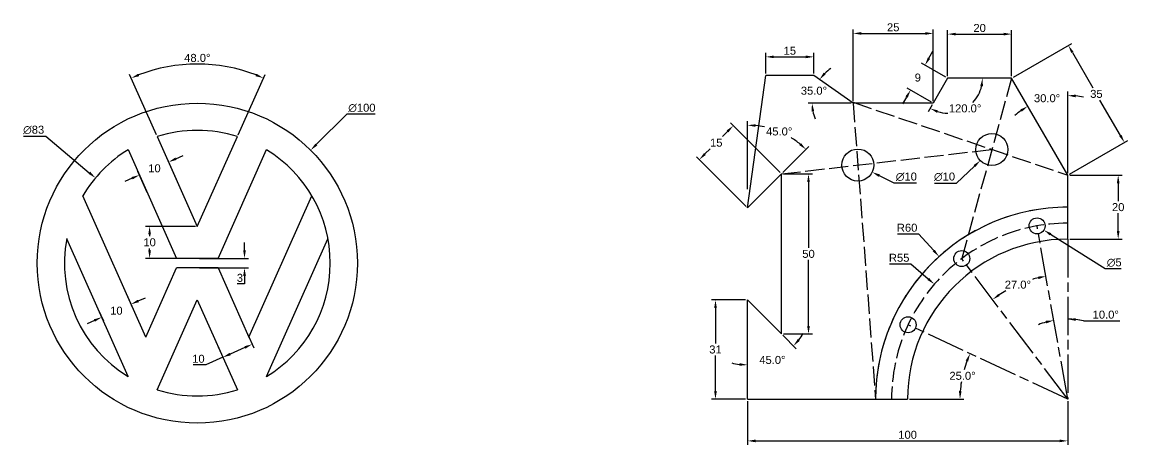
# Model space of a CAD drawing. Header units: millimetres. Extents: x 2266 to 3258, y 1300 to 1675.
# Drawn here: x 2912.7 to 3258.1, y 1521.7 to 1653.9 of the extents above; entities that cross this region are included whole.
import ezdxf

# ---------------------------------------------------------------- set-up
doc = ezdxf.new("R2010")
doc.units = ezdxf.units.MM
doc.linetypes.add('ACAD_ISO02W100', pattern=[15, 12, -3])
doc.linetypes.add('ACAD_ISO08W100', pattern=[36, 24, -3, 6, -3])
doc.styles.get("Standard").update_dxf_attribs({"font": 'arial.ttf'})
doc.dimstyles.new('ISO-25', dxfattribs={"dimtxt": 2.5, "dimasz": 2.5, "dimexe": 1.25, "dimexo": 0.625, "dimtad": 1, "dimtih": 1, "dimtoh": 1, "dimdec": 1, "dimdsep": 46, "dimtxsty": 'Standard', "dimcen": 0, "dimadec": 1, "dimazin": 0, "dimtfac": 1, "dimtdec": 1, "dimtofl": 0, "dimtmove": 0, "dimatfit": 3, "dimfxl": 1, "dimarcsym": 0})

# ---------------------------------------------------------------- blocks, each defined once
blk = doc.blocks.new('*D20')
at = {"color": 0, "lineweight": -2, "transparency": 16777216}
for p, q in [((2982.21, 1582.52), (2982.21, 1585.02)), ((2968.1, 1580.02), (2983.46, 1580.02)), ((2968.1, 1577.02), (2983.46, 1577.02)), ((2982.21, 1572.02), (2979.95, 1572.02)), ((2982.21, 1574.52), (2982.21, 1572.02))]:
    blk.add_line(p, q, dxfattribs=at)
at = {"color": 0, "transparency": 16777216}
for points in [[(2981.79, 1582.52), (2982.63, 1582.52), (2982.21, 1580.02)], [(2981.79, 1574.52), (2982.63, 1574.52), (2982.21, 1577.02)]]:
    blk.add_solid(points, dxfattribs=at)
at = {"layer": 'Defpoints', "color": 0, "transparency": 16777216}
for p in [(2967.47, 1580.02), (2967.47, 1577.02), (2982.21, 1577.02)]:
    blk.add_point(p, dxfattribs=at)
at = {"color": 0, "transparency": 16777216, "insert": (2980.77, 1573.92), "char_height": 2.5, "attachment_point": 5}
blk.add_mtext('3', dxfattribs=at)
blk = doc.blocks.new('*D21')
at = {"color": 0, "lineweight": -2, "transparency": 16777216}
for p, q in [((2966.85, 1590.02), (2951.32, 1590.02)), ((2952.57, 1587.52), (2952.57, 1586.92)), ((2952.57, 1582.52), (2952.57, 1583.12)), ((2966.85, 1580.02), (2951.32, 1580.02))]:
    blk.add_line(p, q, dxfattribs=at)
at = {"color": 0, "transparency": 16777216}
for points in [[(2952.16, 1587.52), (2952.99, 1587.52), (2952.57, 1590.02)], [(2952.16, 1582.52), (2952.99, 1582.52), (2952.57, 1580.02)]]:
    blk.add_solid(points, dxfattribs=at)
at = {"layer": 'Defpoints', "color": 0, "transparency": 16777216}
for p in [(2967.47, 1590.02), (2952.57, 1580.02), (2967.47, 1580.02)]:
    blk.add_point(p, dxfattribs=at)
at = {"color": 0, "transparency": 16777216, "insert": (2952.57, 1585.02), "char_height": 2.5, "attachment_point": 5}
blk.add_mtext('10', dxfattribs=at)
blk = doc.blocks.new('*D22')
at = {"color": 0, "lineweight": -2, "transparency": 16777216}
for p, q in [((2960.97, 1604.62), (2958.01, 1611.27)), ((2960.8, 1611.15), (2963.09, 1612.16)), ((2951.84, 1600.56), (2948.88, 1607.21)), ((2947.1, 1605.05), (2944.82, 1604.03))]:
    blk.add_line(p, q, dxfattribs=at)
at = {"color": 0, "transparency": 16777216}
for points in [[(2960.63, 1611.53), (2960.97, 1610.77), (2958.52, 1610.13)], [(2946.93, 1605.43), (2947.27, 1604.67), (2949.38, 1606.06)]]:
    blk.add_solid(points, dxfattribs=at)
at = {"layer": 'Defpoints', "color": 0, "transparency": 16777216}
for p in [(2949.38, 1606.06), (2961.23, 1604.05), (2952.09, 1599.99)]:
    blk.add_point(p, dxfattribs=at)
at = {"color": 0, "transparency": 16777216, "insert": (2954.08, 1608.15), "char_height": 2.5, "attachment_point": 5}
blk.add_mtext('10', dxfattribs=at)
blk = doc.blocks.new('*D23')
at = {"color": 0, "lineweight": -2, "transparency": 16777216}
for p, q in [((2945.67, 1568.12), (2947.26, 1564.54)), ((2949.04, 1566.7), (2951.32, 1567.72)), ((2936.53, 1564.06), (2938.13, 1560.48)), ((2935.34, 1560.6), (2933.05, 1559.58))]:
    blk.add_line(p, q, dxfattribs=at)
at = {"color": 0, "transparency": 16777216}
for points in [[(2948.87, 1567.08), (2949.21, 1566.32), (2946.76, 1565.68)], [(2935.17, 1560.98), (2935.51, 1560.22), (2937.62, 1561.62)]]:
    blk.add_solid(points, dxfattribs=at)
at = {"layer": 'Defpoints', "color": 0, "transparency": 16777216}
for p in [(2945.42, 1568.7), (2936.28, 1564.63), (2946.76, 1565.68)]:
    blk.add_point(p, dxfattribs=at)
at = {"color": 0, "transparency": 16777216, "insert": (2942.19, 1563.65), "char_height": 2.5, "attachment_point": 5}
blk.add_mtext('10', dxfattribs=at)
blk = doc.blocks.new('*D24')
at = {"color": 0, "lineweight": -2, "transparency": 16777216}
for p, q in [((2983.11, 1556.48), (2985.1, 1552.02)), ((2973.98, 1552.41), (2975.96, 1547.96)), ((2982.3, 1552.15), (2977.74, 1550.11)), ((2975.45, 1549.1), (2970.1, 1546.71)), ((2970.1, 1546.71), (2966.14, 1546.71))]:
    blk.add_line(p, q, dxfattribs=at)
at = {"color": 0, "transparency": 16777216}
for points in [[(2982.14, 1552.53), (2982.47, 1551.77), (2984.59, 1553.16)], [(2977.57, 1550.5), (2977.91, 1549.73), (2975.45, 1549.1)]]:
    blk.add_solid(points, dxfattribs=at)
at = {"layer": 'Defpoints', "color": 0, "transparency": 16777216}
for p in [(2982.86, 1557.05), (2973.72, 1552.98), (2984.59, 1553.16)]:
    blk.add_point(p, dxfattribs=at)
at = {"color": 0, "transparency": 16777216, "insert": (2967.81, 1548.62), "char_height": 2.5, "attachment_point": 5}
blk.add_mtext('10', dxfattribs=at)
blk = doc.blocks.new('*D25')
at = {"color": 0, "lineweight": -2, "transparency": 16777216}
for p, q in [((2954.72, 1618.66), (2946.33, 1637.51)), ((2980.23, 1618.66), (2988.62, 1637.51))]:
    blk.add_line(p, q, dxfattribs=at)
blk.add_arc((2967.47, 1590.02), 50.74, 68.8232, 111.1768, dxfattribs=at)
at = {"color": 0, "transparency": 16777216}
for points in [[(2949.3, 1636.95), (2948.98, 1637.72), (2946.84, 1636.37)], [(2985.97, 1637.72), (2985.65, 1636.95), (2988.11, 1636.37)]]:
    blk.add_solid(points, dxfattribs=at)
at = {"layer": 'Defpoints', "color": 0, "transparency": 16777216}
for p in [(2974.54, 1640.27), (2954.98, 1618.09), (2979.97, 1618.09), (2967.47, 1590.02), (2967.47, 1590.02)]:
    blk.add_point(p, dxfattribs=at)
at = {"color": 0, "transparency": 16777216, "insert": (2967.47, 1642.66), "char_height": 2.5, "attachment_point": 5}
blk.add_mtext('48.0°', dxfattribs=at)
blk = doc.blocks.new('*D26')
at = {"color": 0, "lineweight": -2, "transparency": 16777216}
for p, q in [((3014.12, 1625.05), (3004.64, 1615.59)), ((3022.98, 1625.05), (3014.12, 1625.05))]:
    blk.add_line(p, q, dxfattribs=at)
at = {"color": 0, "transparency": 16777216}
blk.add_solid([(3004.35, 1615.89), (3004.94, 1615.3), (3002.87, 1613.83)], dxfattribs=at)
at = {"layer": 'Defpoints', "color": 0, "transparency": 16777216}
for p in [(3002.87, 1613.83), (2932.08, 1543.21)]:
    blk.add_point(p, dxfattribs=at)
at = {"color": 0, "transparency": 16777216, "insert": (3018.86, 1627.02), "char_height": 2.5, "attachment_point": 5}
blk.add_mtext('∅100', dxfattribs=at)
blk = doc.blocks.new('*D27')
at = {"color": 0, "lineweight": -2, "transparency": 16777216}
for p, q in [((2913.19, 1618.18), (2920.12, 1618.18)), ((2920.12, 1618.18), (2933.74, 1606.77))]:
    blk.add_line(p, q, dxfattribs=at)
at = {"color": 0, "transparency": 16777216}
blk.add_solid([(2934.01, 1607.09), (2933.47, 1606.45), (2935.66, 1605.16)], dxfattribs=at)
at = {"layer": 'Defpoints', "color": 0, "transparency": 16777216}
for p in [(2935.66, 1605.16), (2999.29, 1551.87)]:
    blk.add_point(p, dxfattribs=at)
at = {"color": 0, "transparency": 16777216, "insert": (2916.35, 1620.15), "char_height": 2.5, "attachment_point": 5}
blk.add_mtext('∅83', dxfattribs=at)
blk = doc.blocks.new('*D28')
at = {"color": 0, "lineweight": -2, "transparency": 16777216}
for p, q in [((3139.32, 1535.39), (3139.32, 1521.72)), ((3239.32, 1535.39), (3239.32, 1521.72)), ((3141.82, 1522.97), (3236.82, 1522.97))]:
    blk.add_line(p, q, dxfattribs=at)
at = {"color": 0, "transparency": 16777216}
for points in [[(3141.82, 1523.38), (3141.82, 1522.55), (3139.32, 1522.97)], [(3236.82, 1523.38), (3236.82, 1522.55), (3239.32, 1522.97)]]:
    blk.add_solid(points, dxfattribs=at)
at = {"layer": 'Defpoints', "color": 0, "transparency": 16777216}
for p in [(3139.32, 1536.02), (3239.32, 1536.02), (3239.32, 1522.97)]:
    blk.add_point(p, dxfattribs=at)
at = {"color": 0, "transparency": 16777216, "insert": (3189.32, 1524.87), "char_height": 2.5, "attachment_point": 5}
blk.add_mtext('100', dxfattribs=at)
blk = doc.blocks.new('*D29')
at = {"color": 0, "lineweight": -2, "transparency": 16777216}
for p, q in [((3138.69, 1567.02), (3128.06, 1567.02)), ((3129.31, 1564.52), (3129.31, 1553.42)), ((3129.31, 1538.52), (3129.31, 1549.62)), ((3138.69, 1536.02), (3128.06, 1536.02))]:
    blk.add_line(p, q, dxfattribs=at)
at = {"color": 0, "transparency": 16777216}
for points in [[(3128.9, 1564.52), (3129.73, 1564.52), (3129.31, 1567.02)], [(3128.9, 1538.52), (3129.73, 1538.52), (3129.31, 1536.02)]]:
    blk.add_solid(points, dxfattribs=at)
at = {"layer": 'Defpoints', "color": 0, "transparency": 16777216}
for p in [(3129.31, 1567.02), (3139.32, 1567.02), (3139.32, 1536.02)]:
    blk.add_point(p, dxfattribs=at)
at = {"color": 0, "transparency": 16777216, "insert": (3129.31, 1551.52), "char_height": 2.5, "attachment_point": 5}
blk.add_mtext('31', dxfattribs=at)
blk = doc.blocks.new('*D30')
at = {"color": 0, "lineweight": -2, "transparency": 16777216}
for p, q in [((3150.55, 1606.41), (3159.61, 1606.41)), ((3158.36, 1603.91), (3158.36, 1583.31)), ((3158.36, 1558.91), (3158.36, 1579.51)), ((3150.55, 1556.41), (3159.61, 1556.41))]:
    blk.add_line(p, q, dxfattribs=at)
at = {"color": 0, "transparency": 16777216}
for points in [[(3157.95, 1603.91), (3158.78, 1603.91), (3158.36, 1606.41)], [(3157.95, 1558.91), (3158.78, 1558.91), (3158.36, 1556.41)]]:
    blk.add_solid(points, dxfattribs=at)
at = {"layer": 'Defpoints', "color": 0, "transparency": 16777216}
for p in [(3149.92, 1606.41), (3158.36, 1606.41), (3149.92, 1556.41)]:
    blk.add_point(p, dxfattribs=at)
at = {"color": 0, "transparency": 16777216, "insert": (3158.36, 1581.41), "char_height": 2.5, "attachment_point": 5}
blk.add_mtext('50', dxfattribs=at)
blk = doc.blocks.new('*D31')
at = {"color": 0, "lineweight": -2, "transparency": 16777216}
for p, q in [((3149.48, 1606.85), (3133.97, 1622.36)), ((3133.09, 1619.71), (3131.46, 1618.07)), ((3126.02, 1612.64), (3127.65, 1614.27)), ((3138.87, 1596.25), (3123.37, 1611.75))]:
    blk.add_line(p, q, dxfattribs=at)
at = {"color": 0, "transparency": 16777216}
for points in [[(3132.8, 1620), (3133.38, 1619.41), (3134.86, 1621.48)], [(3125.72, 1612.93), (3126.31, 1612.34), (3124.25, 1610.87)]]:
    blk.add_solid(points, dxfattribs=at)
at = {"layer": 'Defpoints', "color": 0, "transparency": 16777216}
for p in [(3134.86, 1621.48), (3149.92, 1606.41), (3139.32, 1595.8)]:
    blk.add_point(p, dxfattribs=at)
at = {"color": 0, "transparency": 16777216, "insert": (3129.55, 1616.17), "char_height": 2.5, "attachment_point": 5}
blk.add_mtext('15', dxfattribs=at)
blk = doc.blocks.new('*D32')
at = {"color": 0, "lineweight": -2, "transparency": 16777216}
for p, q in [((3145.03, 1637.76), (3145.03, 1644.25)), ((3160.03, 1637.76), (3160.03, 1644.25)), ((3147.53, 1643), (3157.53, 1643))]:
    blk.add_line(p, q, dxfattribs=at)
at = {"color": 0, "transparency": 16777216}
for points in [[(3147.53, 1643.42), (3147.53, 1642.58), (3145.03, 1643)], [(3157.53, 1643.42), (3157.53, 1642.58), (3160.03, 1643)]]:
    blk.add_solid(points, dxfattribs=at)
at = {"layer": 'Defpoints', "color": 0, "transparency": 16777216}
for p in [(3160.03, 1643), (3145.03, 1637.14), (3160.03, 1637.14)]:
    blk.add_point(p, dxfattribs=at)
at = {"color": 0, "transparency": 16777216, "insert": (3152.53, 1644.9), "char_height": 2.5, "attachment_point": 5}
blk.add_mtext('15', dxfattribs=at)
blk = doc.blocks.new('*D33')
at = {"color": 0, "lineweight": -2, "transparency": 16777216}
for p, q in [((3172.32, 1629.16), (3172.32, 1651.57)), ((3197.32, 1629.16), (3197.32, 1651.57)), ((3174.82, 1650.32), (3194.82, 1650.32))]:
    blk.add_line(p, q, dxfattribs=at)
at = {"color": 0, "transparency": 16777216}
for points in [[(3174.82, 1650.74), (3174.82, 1649.9), (3172.32, 1650.32)], [(3194.82, 1650.74), (3194.82, 1649.9), (3197.32, 1650.32)]]:
    blk.add_solid(points, dxfattribs=at)
at = {"layer": 'Defpoints', "color": 0, "transparency": 16777216}
for p in [(3197.32, 1650.32), (3172.32, 1628.53), (3197.32, 1628.53)]:
    blk.add_point(p, dxfattribs=at)
at = {"color": 0, "transparency": 16777216, "insert": (3184.82, 1652.22), "char_height": 2.5, "attachment_point": 5}
blk.add_mtext('25', dxfattribs=at)
blk = doc.blocks.new('*D34')
at = {"color": 0, "lineweight": -2, "transparency": 16777216}
for p, q in [((3201.82, 1636.95), (3201.82, 1651.36)), ((3221.82, 1636.95), (3221.82, 1651.36)), ((3204.32, 1650.11), (3219.32, 1650.11))]:
    blk.add_line(p, q, dxfattribs=at)
at = {"color": 0, "transparency": 16777216}
for points in [[(3204.32, 1650.53), (3204.32, 1649.69), (3201.82, 1650.11)], [(3219.32, 1650.53), (3219.32, 1649.69), (3221.82, 1650.11)]]:
    blk.add_solid(points, dxfattribs=at)
at = {"layer": 'Defpoints', "color": 0, "transparency": 16777216}
for p in [(3221.82, 1650.11), (3201.82, 1636.33), (3221.82, 1636.33)]:
    blk.add_point(p, dxfattribs=at)
at = {"color": 0, "transparency": 16777216, "insert": (3211.82, 1652.01), "char_height": 2.5, "attachment_point": 5}
blk.add_mtext('20', dxfattribs=at)
blk = doc.blocks.new('*D35')
at = {"color": 0, "lineweight": -2, "transparency": 16777216}
for p, q in [((3196, 1642.57), (3197.25, 1644.74)), ((3201.27, 1636.64), (3193.67, 1641.03)), ((3189, 1630.45), (3187.75, 1628.28)), ((3196.77, 1628.85), (3189.17, 1633.24))]:
    blk.add_line(p, q, dxfattribs=at)
at = {"color": 0, "transparency": 16777216}
for points in [[(3195.64, 1642.78), (3196.36, 1642.36), (3194.75, 1640.41)], [(3188.64, 1630.66), (3189.36, 1630.24), (3190.25, 1632.61)]]:
    blk.add_solid(points, dxfattribs=at)
at = {"layer": 'Defpoints', "color": 0, "transparency": 16777216}
for p in [(3201.82, 1636.33), (3190.25, 1632.61), (3197.32, 1628.53)]:
    blk.add_point(p, dxfattribs=at)
at = {"color": 0, "transparency": 16777216, "insert": (3192.5, 1636.51), "char_height": 2.5, "attachment_point": 5}
blk.add_mtext('9', dxfattribs=at)
blk = doc.blocks.new('*D36')
at = {"color": 0, "lineweight": -2, "transparency": 16777216}
for p, q in [((3222.36, 1636.64), (3240.62, 1647.19)), ((3240.79, 1644.4), (3247.19, 1633.31)), ((3255.79, 1618.41), (3249.39, 1629.5)), ((3239.86, 1606.33), (3258.12, 1616.87))]:
    blk.add_line(p, q, dxfattribs=at)
at = {"color": 0, "transparency": 16777216}
for points in [[(3241.15, 1644.6), (3240.43, 1644.19), (3239.54, 1646.56)], [(3256.15, 1618.62), (3255.43, 1618.21), (3257.04, 1616.25)]]:
    blk.add_solid(points, dxfattribs=at)
at = {"layer": 'Defpoints', "color": 0, "transparency": 16777216}
for p in [(3221.82, 1636.33), (3257.04, 1616.25), (3239.32, 1606.02)]:
    blk.add_point(p, dxfattribs=at)
at = {"color": 0, "transparency": 16777216, "insert": (3248.29, 1631.41), "char_height": 2.5, "attachment_point": 5}
blk.add_mtext('35', dxfattribs=at)
blk = doc.blocks.new('*D37')
at = {"color": 0, "lineweight": -2, "transparency": 16777216}
for p, q in [((3239.94, 1606.02), (3256.34, 1606.02)), ((3255.09, 1603.52), (3255.09, 1597.92)), ((3255.09, 1588.52), (3255.09, 1594.12)), ((3239.94, 1586.02), (3256.34, 1586.02))]:
    blk.add_line(p, q, dxfattribs=at)
at = {"color": 0, "transparency": 16777216}
for points in [[(3254.68, 1603.52), (3255.51, 1603.52), (3255.09, 1606.02)], [(3254.68, 1588.52), (3255.51, 1588.52), (3255.09, 1586.02)]]:
    blk.add_solid(points, dxfattribs=at)
at = {"layer": 'Defpoints', "color": 0, "transparency": 16777216}
for p in [(3239.32, 1606.02), (3239.32, 1586.02), (3255.09, 1586.02)]:
    blk.add_point(p, dxfattribs=at)
at = {"color": 0, "transparency": 16777216, "insert": (3255.09, 1596.02), "char_height": 2.5, "attachment_point": 5}
blk.add_mtext('20', dxfattribs=at)
blk = doc.blocks.new('*D38')
at = {"color": 0, "lineweight": -2, "transparency": 16777216}
for p, q in [((3139.32, 1601.63), (3139.32, 1622.89)), ((3150.36, 1606.85), (3158.47, 1614.95))]:
    blk.add_line(p, q, dxfattribs=at)
for start, end in [(78.1334, 84.4528), (50.5472, 58.2232)]:
    blk.add_arc((3139.32, 1595.8), 25.83, start, end, dxfattribs=at)
at = {"color": 0, "transparency": 16777216}
for points in [[(3141.79, 1621.1), (3141.83, 1621.93), (3139.32, 1621.64)], [(3156.01, 1616.06), (3155.45, 1615.44), (3157.58, 1614.07)]]:
    blk.add_solid(points, dxfattribs=at)
at = {"layer": 'Defpoints', "color": 0, "transparency": 16777216}
for p in [(3146, 1620.76), (3149.92, 1606.41), (3139.32, 1601), (3139.32, 1595.8), (3139.32, 1595.8)]:
    blk.add_point(p, dxfattribs=at)
at = {"color": 0, "transparency": 16777216, "insert": (3149.21, 1619.67), "char_height": 2.5, "attachment_point": 5}
blk.add_mtext('45.0°', dxfattribs=at)
blk = doc.blocks.new('*D39')
at = {"color": 0, "lineweight": -2, "transparency": 16777216}
blk.add_line((3189.94, 1536.02), (3206.92, 1536.02), dxfattribs=at)
for start, end in [(159.2583, 164.1599), (170.7974, 175.7417)]:
    blk.add_arc((3239.32, 1536.02), 33.65, start, end, dxfattribs=at)
at = {"color": 0, "transparency": 16777216}
for points in [[(3207.47, 1548.1), (3208.23, 1547.77), (3208.82, 1550.24)], [(3206.18, 1538.5), (3205.35, 1538.53), (3205.67, 1536.02)]]:
    blk.add_solid(points, dxfattribs=at)
at = {"layer": 'Defpoints', "color": 0, "transparency": 16777216}
for p in [(3189.47, 1559.26), (3207.08, 1545.67), (3139.32, 1536.02), (3189.32, 1536.02), (3239.32, 1536.02)]:
    blk.add_point(p, dxfattribs=at)
at = {"color": 0, "transparency": 16777216, "insert": (3206.47, 1543.3), "char_height": 2.5, "attachment_point": 5}
blk.add_mtext('25.0°', dxfattribs=at)
blk = doc.blocks.new('*D40')
at = {"color": 0, "lineweight": -2, "transparency": 16777216}
for start, end in [(103.6728, 106.3782), (119.7368, 123.3272)]:
    blk.add_arc((3239.32, 1536.02), 39.01, start, end, dxfattribs=at)
at = {"color": 0, "transparency": 16777216}
for points in [[(3230.01, 1574.33), (3230.18, 1573.51), (3232.54, 1574.43)], [(3218.12, 1568.27), (3217.64, 1568.95), (3215.84, 1567.17)]]:
    blk.add_solid(points, dxfattribs=at)
at = {"layer": 'Defpoints', "color": 0, "transparency": 16777216}
for p in [(3229.76, 1590.18), (3206.22, 1579.94), (3226.62, 1572.9), (3239.32, 1536.02), (3239.32, 1536.02)]:
    blk.add_point(p, dxfattribs=at)
at = {"color": 0, "transparency": 16777216, "insert": (3223.76, 1571.79), "char_height": 2.5, "attachment_point": 5}
blk.add_mtext('27.0°', dxfattribs=at)
blk = doc.blocks.new('*D41')
at = {"color": 0, "lineweight": -2, "transparency": 16777216}
blk.add_line((3244.29, 1560.52), (3255.62, 1560.52), dxfattribs=at)
for start, end in [(105.732, 111.4639), (78.5217, 90), (78.5361, 84.268)]:
    blk.add_arc((3239.32, 1536.02), 25, start, end, dxfattribs=at)
at = {"color": 0, "transparency": 16777216}
for points in [[(3241.79, 1560.48), (3241.83, 1561.31), (3239.32, 1561.02)], [(3232.44, 1560.49), (3232.63, 1559.68), (3234.97, 1560.64)]]:
    blk.add_solid(points, dxfattribs=at)
at = {"layer": 'Defpoints', "color": 0, "transparency": 16777216}
for p in [(3229.76, 1590.18), (3239.32, 1586.02), (3236.41, 1560.85), (3239.32, 1536.02), (3239.32, 1536.02)]:
    blk.add_point(p, dxfattribs=at)
at = {"color": 0, "transparency": 16777216, "insert": (3251.21, 1562.42), "char_height": 2.5, "attachment_point": 5}
blk.add_mtext('10.0°', dxfattribs=at)
blk = doc.blocks.new('*D42')
at = {"color": 0, "lineweight": -2, "transparency": 16777216}
blk.add_line((3197, 1627.99), (3195.74, 1625.8), dxfattribs=at)
for start, end in [(316.2377, 346.8363), (253.1637, 270.3446)]:
    blk.add_arc((3201.82, 1636.33), 10.91, start, end, dxfattribs=at)
at = {"color": 0, "transparency": 16777216}
for points in [[(3212.02, 1633.89), (3212.85, 1633.8), (3212.72, 1636.33)], [(3198.49, 1625.51), (3198.82, 1626.27), (3196.36, 1626.88)]]:
    blk.add_solid(points, dxfattribs=at)
at = {"layer": 'Defpoints', "color": 0, "transparency": 16777216}
for p in [(3201.82, 1636.33), (3201.82, 1636.33), (3221.82, 1636.33), (3197.32, 1628.53), (3203.71, 1625.59)]:
    blk.add_point(p, dxfattribs=at)
at = {"color": 0, "transparency": 16777216, "insert": (3207.27, 1626.88), "char_height": 2.5, "attachment_point": 5}
blk.add_mtext('120.0°', dxfattribs=at)
blk = doc.blocks.new('*D43')
at = {"color": 0, "lineweight": -2, "transparency": 16777216}
blk.add_line((3171.69, 1628.53), (3158.22, 1628.53), dxfattribs=at)
for start, end in [(122.6656, 133.8328), (191.1672, 202.3344)]:
    blk.add_arc((3172.32, 1628.53), 12.85, start, end, dxfattribs=at)
at = {"color": 0, "transparency": 16777216}
for points in [[(3163.73, 1637.53), (3163.1, 1638.07), (3161.79, 1635.9)], [(3159.3, 1626.01), (3160.13, 1626.09), (3159.47, 1628.53)]]:
    blk.add_solid(points, dxfattribs=at)
at = {"layer": 'Defpoints', "color": 0, "transparency": 16777216}
for p in [(3160.03, 1637.14), (3160.52, 1633.62), (3172.32, 1628.53), (3172.32, 1628.53), (3197.32, 1628.53)]:
    blk.add_point(p, dxfattribs=at)
at = {"color": 0, "transparency": 16777216, "insert": (3160.06, 1632.4), "char_height": 2.5, "attachment_point": 5}
blk.add_mtext('35.0°', dxfattribs=at)
blk = doc.blocks.new('*D44')
at = {"color": 0, "lineweight": -2, "transparency": 16777216}
blk.add_line((3150.36, 1555.97), (3154.56, 1551.77), dxfattribs=at)
for start, end in [(322.0576, 329.1152), (255.8848, 262.9424)]:
    blk.add_arc((3139.32, 1567.02), 20.31, start, end, dxfattribs=at)
at = {"color": 0, "transparency": 16777216}
for points in [[(3155.64, 1554.25), (3155.02, 1554.81), (3153.68, 1552.66)], [(3136.85, 1547.28), (3136.79, 1546.45), (3139.32, 1546.71)]]:
    blk.add_solid(points, dxfattribs=at)
at = {"layer": 'Defpoints', "color": 0, "transparency": 16777216}
for p in [(3139.32, 1567.02), (3139.32, 1567.02), (3149.92, 1556.41), (3144.57, 1547.4), (3139.32, 1536.02)]:
    blk.add_point(p, dxfattribs=at)
at = {"color": 0, "transparency": 16777216, "insert": (3147.09, 1548.26), "char_height": 2.5, "attachment_point": 5}
blk.add_mtext('45.0°', dxfattribs=at)
blk = doc.blocks.new('*D45')
at = {"color": 0, "lineweight": -2, "transparency": 16777216}
blk.add_line((3239.32, 1606.64), (3239.32, 1632.15), dxfattribs=at)
for start, end in [(78.4824, 84.2412), (125.7588, 131.5176)]:
    blk.add_arc((3239.32, 1606.02), 24.88, start, end, dxfattribs=at)
at = {"color": 0, "transparency": 16777216}
for points in [[(3241.79, 1630.36), (3241.83, 1631.19), (3239.32, 1630.9)], [(3224.55, 1626.56), (3225, 1625.86), (3226.87, 1627.57)]]:
    blk.add_solid(points, dxfattribs=at)
at = {"layer": 'Defpoints', "color": 0, "transparency": 16777216}
for p in [(3221.82, 1636.33), (3234.99, 1630.52), (3239.32, 1606.02), (3239.32, 1606.02), (3239.32, 1586.02)]:
    blk.add_point(p, dxfattribs=at)
at = {"color": 0, "transparency": 16777216, "insert": (3232.88, 1630.05), "char_height": 2.5, "attachment_point": 5}
blk.add_mtext('30.0°', dxfattribs=at)
blk = doc.blocks.new('*D46')
at = {"color": 0, "lineweight": -2, "transparency": 16777216}
for p, q in [((3186.17, 1587.68), (3192.76, 1587.68)), ((3192.76, 1587.68), (3197.48, 1582.45))]:
    blk.add_line(p, q, dxfattribs=at)
at = {"color": 0, "transparency": 16777216}
blk.add_solid([(3197.78, 1582.73), (3197.17, 1582.17), (3199.15, 1580.59)], dxfattribs=at)
at = {"layer": 'Defpoints', "color": 0, "transparency": 16777216}
for p in [(3199.15, 1580.59), (3239.32, 1536.02)]:
    blk.add_point(p, dxfattribs=at)
at = {"color": 0, "transparency": 16777216, "insert": (3189.16, 1589.58), "char_height": 2.5, "attachment_point": 5}
blk.add_mtext('R60', dxfattribs=at)
blk = doc.blocks.new('*D47')
at = {"color": 0, "lineweight": -2, "transparency": 16777216}
for p, q in [((3183.69, 1578.29), (3190.3, 1578.29)), ((3190.3, 1578.29), (3195.77, 1573.57))]:
    blk.add_line(p, q, dxfattribs=at)
at = {"color": 0, "transparency": 16777216}
blk.add_solid([(3196.05, 1573.89), (3195.5, 1573.26), (3197.67, 1571.94)], dxfattribs=at)
at = {"layer": 'Defpoints', "color": 0, "transparency": 16777216}
for p in [(3197.67, 1571.94), (3239.32, 1536.02)]:
    blk.add_point(p, dxfattribs=at)
at = {"color": 0, "transparency": 16777216, "insert": (3186.68, 1580.19), "char_height": 2.5, "attachment_point": 5}
blk.add_mtext('R55', dxfattribs=at)
blk = doc.blocks.new('*D48')
at = {"color": 0, "lineweight": -2, "transparency": 16777216}
for p, q in [((3185.16, 1603.54), (3180.5, 1605.85)), ((3192.08, 1603.54), (3185.16, 1603.54))]:
    blk.add_line(p, q, dxfattribs=at)
at = {"color": 0, "transparency": 16777216}
blk.add_solid([(3180.68, 1606.23), (3180.31, 1605.48), (3178.26, 1606.96)], dxfattribs=at)
at = {"layer": 'Defpoints', "color": 0, "transparency": 16777216}
for p in [(3169.3, 1611.41), (3178.26, 1606.96)]:
    blk.add_point(p, dxfattribs=at)
at = {"color": 0, "transparency": 16777216, "insert": (3188.93, 1605.51), "char_height": 2.5, "attachment_point": 5}
blk.add_mtext('∅10', dxfattribs=at)
blk = doc.blocks.new('*D49')
at = {"color": 0, "lineweight": -2, "transparency": 16777216}
for p, q in [((3204.62, 1603.54), (3210.22, 1608.88)), ((3197.7, 1603.54), (3204.62, 1603.54))]:
    blk.add_line(p, q, dxfattribs=at)
at = {"color": 0, "transparency": 16777216}
blk.add_solid([(3209.94, 1609.18), (3210.51, 1608.58), (3212.03, 1610.61)], dxfattribs=at)
at = {"layer": 'Defpoints', "color": 0, "transparency": 16777216}
for p in [(3219.27, 1617.51), (3212.03, 1610.61)]:
    blk.add_point(p, dxfattribs=at)
at = {"color": 0, "transparency": 16777216, "insert": (3200.84, 1605.51), "char_height": 2.5, "attachment_point": 5}
blk.add_mtext('∅10', dxfattribs=at)
blk = doc.blocks.new('*D50')
at = {"color": 0, "lineweight": -2, "transparency": 16777216}
for p, q in [((3251.03, 1576.73), (3233.99, 1587.51)), ((3256.04, 1576.73), (3251.03, 1576.73))]:
    blk.add_line(p, q, dxfattribs=at)
at = {"color": 0, "transparency": 16777216}
blk.add_solid([(3234.21, 1587.86), (3233.77, 1587.16), (3231.88, 1588.85)], dxfattribs=at)
at = {"layer": 'Defpoints', "color": 0, "transparency": 16777216}
for p in [(3227.65, 1591.52), (3231.88, 1588.85)]:
    blk.add_point(p, dxfattribs=at)
at = {"color": 0, "transparency": 16777216, "insert": (3253.85, 1578.7), "char_height": 2.5, "attachment_point": 5}
blk.add_mtext('∅5', dxfattribs=at)

msp = doc.modelspace()

# ---------------------------------------------------------------- linework, layer by layer
for p, q in [((3139.32, 1595.8), (3145.03, 1637.14)), ((3160.03, 1637.14), (3145.03, 1637.14)), ((3172.32, 1628.53), (3160.03, 1637.14)), ((3201.82, 1636.33), (3197.32, 1628.53)), ((3221.82, 1636.33), (3201.82, 1636.33)), ((3239.32, 1606.02), (3221.82, 1636.33)), ((3197.32, 1628.53), (3172.32, 1628.53)), ((3149.92, 1606.41), (3139.32, 1595.8)), ((3149.92, 1556.41), (3149.92, 1606.41)), ((3239.32, 1586.02), (3239.32, 1606.02)), ((2951.35, 1555.38), (2931.69, 1599.53)), ((2983.6, 1555.38), (3003.26, 1599.53)), ((2945.87, 1543.08), (2926.69, 1586.17)), ((2989.08, 1543.08), (3008.26, 1586.17)), ((2917.5, 1580.02), (2917.47, 1580.02)), ((2973.97, 1580.02), (2960.98, 1580.02)), ((3017.47, 1580.02), (3017.45, 1580.02)), ((2917.5, 1577.02), (2917.47, 1577.02)), ((2973.97, 1577.02), (2960.98, 1577.02)), ((3017.47, 1577.02), (3017.45, 1577.02)), ((3139.32, 1536.02), (3139.32, 1567.02)), ((3139.32, 1567.02), (3149.92, 1556.41)), ((3139.32, 1536.02), (3189.32, 1536.02))]:
    msp.add_line(p, q)
at = {"linetype": 'ACAD_ISO02W100', "ltscale": 0.5}
for p, q in [((3221.82, 1636.33), (3206.22, 1579.94)), ((3172.3, 1628.79), (3239.32, 1606.02)), ((3172.32, 1628.53), (3179.32, 1536.02)), ((3149.92, 1606.41), (3215.65, 1614.06))]:
    msp.add_line(p, q, dxfattribs=at)
at = {"linetype": 'ACAD_ISO08W100', "ltscale": 0.5}
for p, q in [((3239.32, 1536.02), (3229.76, 1590.18)), ((3239.32, 1586.02), (3239.32, 1536.02)), ((3239.32, 1536.02), (3206.22, 1579.94)), ((3239.32, 1536.02), (3189.47, 1559.26))]:
    msp.add_line(p, q, dxfattribs=at)
for points in [[(2954.98, 1618.09), (2967.47, 1590.02), (2979.97, 1618.09)], [(2945.84, 1614.02), (2960.98, 1580.02)], [(2973.97, 1580.02), (2989.11, 1614.02)], [(2951.35, 1555.38), (2960.98, 1577.02)], [(2973.97, 1577.02), (2983.6, 1555.38)], [(2954.98, 1538.94), (2967.47, 1567.02), (2979.97, 1538.94)], [(2945.84, 1543.01), (2945.87, 1543.08)], [(2989.08, 1543.08), (2989.11, 1543.01)]]:
    msp.add_lwpolyline(points)
for centre, radius in [((2967.47, 1578.52), 50), ((3215.65, 1614.06), 5), ((3173.78, 1609.19), 5), ((3229.76, 1590.18), 2.5), ((3206.22, 1579.94), 2.5), ((3189.47, 1559.26), 2.5)]:
    msp.add_circle(centre, radius)
for centre, radius, start, end in [((2967.47, 1578.52), 41.5, 72.4716, 107.5284), ((2967.47, 1578.52), 41.5, 121.3687, 149.5816), ((2967.47, 1578.52), 41.5, 301.3687, 58.6313), ((3239.32, 1536.02), 60, 90, 180), ((3239.32, 1536.02), 60, 90, 180), ((2967.47, 1578.52), 41.5, 169.3687, 238.6313), ((3239.32, 1536.02), 50, 90, 180), ((2967.47, 1578.52), 41.5, 252.4716, 287.5284), ((2967.47, 1578.52), 41.5, 252.4716, 287.5284)]:
    msp.add_arc(centre, radius, start, end)
at = {"linetype": 'ACAD_ISO02W100'}
msp.add_arc((3239.32, 1536.02), 60, 90, 180, dxfattribs=at)
at = {"linetype": 'ACAD_ISO02W100', "ltscale": 0.5}
msp.add_arc((3239.32, 1536.02), 55, 90, 180, dxfattribs=at)

# ---------------------------------------------------------------- dimensions: what is measured, and where the dimension line sits
for base, p1, p2, picture, middle in [((3197.32, 1650.32), (3172.32, 1628.53), (3197.32, 1628.53), '*D33', (3184.82, 1652.22)), ((3221.82, 1650.11), (3201.82, 1636.33), (3221.82, 1636.33), '*D34', (3211.82, 1652.01)), ((3160.03, 1643), (3145.03, 1637.14), (3160.03, 1637.14), '*D32', (3152.53, 1644.9)), ((3239.32, 1522.97), (3139.32, 1536.02), (3239.32, 1536.02), '*D28', (3189.32, 1524.87))]:
    dim = msp.add_linear_dim(base=base, p1=p1, p2=p2, dimstyle='ISO-25')
    dim.commit()
    dim.dimension.update_dxf_attribs({"geometry": picture, "text_midpoint": middle})
for base, line1, line2, picture, middle in [((2974.54, 1640.27), ((2954.98, 1618.09), (2967.47, 1590.02)), ((2967.47, 1590.02), (2979.97, 1618.09)), '*D25', (2967.47, 1642.66)), ((3160.52, 1633.62), ((3197.32, 1628.53), (3172.32, 1628.53)), ((3172.32, 1628.53), (3160.03, 1637.14)), '*D43', (3160.06, 1632.4)), ((3203.71, 1625.59), ((3201.82, 1636.33), (3197.32, 1628.53)), ((3221.82, 1636.33), (3201.82, 1636.33)), '*D42', (3207.27, 1626.88)), ((3234.99, 1630.52), ((3239.32, 1586.02), (3239.32, 1606.02)), ((3239.32, 1606.02), (3221.82, 1636.33)), '*D45', (3232.88, 1630.05)), ((3226.62, 1572.9), ((3239.32, 1536.02), (3229.76, 1590.18)), ((3239.32, 1536.02), (3206.22, 1579.94)), '*D40', (3223.76, 1571.79)), ((3236.41, 1560.85), ((3239.32, 1586.02), (3239.32, 1536.02)), ((3239.32, 1536.02), (3229.76, 1590.18)), '*D41', (3251.21, 1562.42)), ((3144.57, 1547.4), ((3139.32, 1536.02), (3139.32, 1567.02)), ((3139.32, 1567.02), (3149.92, 1556.41)), '*D44', (3147.09, 1548.26)), ((3207.08, 1545.67), ((3139.32, 1536.02), (3189.32, 1536.02)), ((3239.32, 1536.02), (3189.47, 1559.26)), '*D39', (3206.47, 1543.3))]:
    dim = msp.add_angular_dim_2l(base=base, line1=line1, line2=line2, dimstyle='ISO-25')
    dim.commit()
    dim.dimension.update_dxf_attribs({"geometry": picture, "text_midpoint": middle})
for base, p1, p2, angle, picture, middle, dimtype in [((3190.25, 1632.61), (3201.82, 1636.33), (3197.32, 1628.53), 240, '*D35', (3192.5, 1636.51), 161), ((2949.38, 1606.06), (2961.23, 1604.05), (2952.09, 1599.99), 204, '*D22', (2954.08, 1608.15), 161), ((2952.57, 1580.02), (2967.47, 1590.02), (2967.47, 1580.02), 90, '*D21', (2952.57, 1585.02), 160), ((2946.76, 1565.68), (2936.28, 1564.63), (2945.42, 1568.7), 24, '*D23', (2942.19, 1563.65), 161), ((2984.59, 1553.16), (2973.72, 1552.98), (2982.86, 1557.05), 24, '*D24', (2967.81, 1546.71), 161)]:
    dim = msp.add_linear_dim(base=base, p1=p1, p2=p2, angle=angle, dimstyle='ISO-25')
    dim.commit()
    dim.dimension.update_dxf_attribs({"geometry": picture, "text_midpoint": middle, "dimtype": dimtype})
for p1, p2, distance, picture, middle in [((3221.82, 1636.33), (3239.32, 1606.02), 20.46, '*D36', (3248.29, 1631.41)), ((3139.32, 1595.8), (3149.92, 1606.41), 21.3, '*D31', (3129.55, 1616.17))]:
    dim = msp.add_aligned_dim(p1=p1, p2=p2, distance=distance, dimstyle='ISO-25')
    dim.commit()
    dim.dimension.update_dxf_attribs({"geometry": picture, "text_midpoint": middle})
for p1, p2, picture, middle in [((2932.08, 1543.21), (3002.87, 1613.83), '*D26', (3018.86, 1625.05)), ((2999.29, 1551.87), (2935.66, 1605.16), '*D27', (2916.35, 1618.18)), ((3219.27, 1617.51), (3212.03, 1610.61), '*D49', (3200.84, 1603.54)), ((3169.3, 1611.41), (3178.26, 1606.96), '*D48', (3188.93, 1603.54)), ((3227.65, 1591.52), (3231.88, 1588.85), '*D50', (3253.85, 1576.73))]:
    dim = msp.add_diameter_dim_2p(p1=p1, p2=p2, dimstyle='ISO-25')
    dim.commit()
    dim.dimension.update_dxf_attribs({"geometry": picture, "text_midpoint": middle, "dimtype": 163})
dim = msp.add_angular_dim_2l(base=(3146, 1620.76), line1=((3139.32, 1595.8), (3139.32, 1601)), line2=((3149.92, 1606.41), (3139.32, 1595.8)), dimstyle='ISO-25')
dim.commit()
dim.dimension.update_dxf_attribs({"geometry": '*D38', "text_midpoint": (3149.21, 1619.67), "dimtype": 162})
for base, p1, p2, picture, middle in [((3158.36, 1606.41), (3149.92, 1556.41), (3149.92, 1606.41), '*D30', (3158.36, 1581.41)), ((3255.09, 1586.02), (3239.32, 1606.02), (3239.32, 1586.02), '*D37', (3255.09, 1596.02)), ((2982.21, 1577.02), (2967.47, 1580.02), (2967.47, 1577.02), '*D20', (2980.77, 1573.92)), ((3129.31, 1567.02), (3139.32, 1536.02), (3139.32, 1567.02), '*D29', (3129.31, 1551.52))]:
    dim = msp.add_linear_dim(base=base, p1=p1, p2=p2, angle=90, dimstyle='ISO-25')
    dim.commit()
    dim.dimension.update_dxf_attribs({"geometry": picture, "text_midpoint": middle})
for mpoint, picture, middle in [((3199.15, 1580.59), '*D46', (3189.16, 1587.68)), ((3197.67, 1571.94), '*D47', (3186.68, 1578.29))]:
    dim = msp.add_radius_dim(center=(3239.32, 1536.02), mpoint=mpoint, dimstyle='ISO-25')
    dim.commit()
    dim.dimension.update_dxf_attribs({"geometry": picture, "text_midpoint": middle, "dimtype": 164})

doc.saveas('drawing.dxf')
